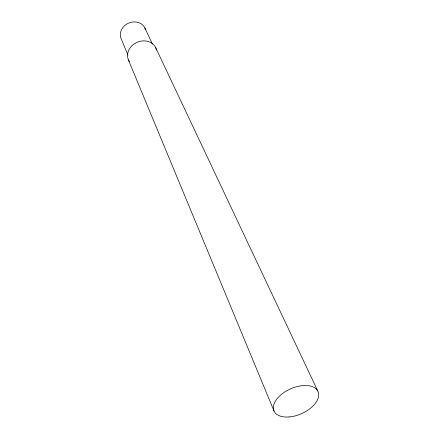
<?xml version="1.0" encoding="UTF-8"?>
<svg xmlns="http://www.w3.org/2000/svg" width="439" height="439" viewBox="0 0 439 439"><rect width="100%" height="100%" fill="white"/><g stroke="black" fill="none" stroke-linecap="round" stroke-linejoin="round"><path stroke-width="0.66" d="M155.543 47.368L317.781 391.012M144.886 28.008L152.388 43.988M127.903 54.935L121.356 39.252A13.044 11.332 -23.9 0 1 129.126 22.899A13.044 11.332 -23.9 0 1 145.55 29.857M128.451 60.006L274.057 411.063M129.368 61.679A14.953 12.742 -23.9 0 1 137.177 42.254A14.953 12.742 -23.9 0 1 156.503 50.057M289.081 416.957A24.057 13.571 -23.9 0 0 318.198 391.939A24.057 13.571 -23.9 0 0 280.817 394.919A24.057 13.571 -23.9 0 0 289.081 416.957"/></g></svg>
